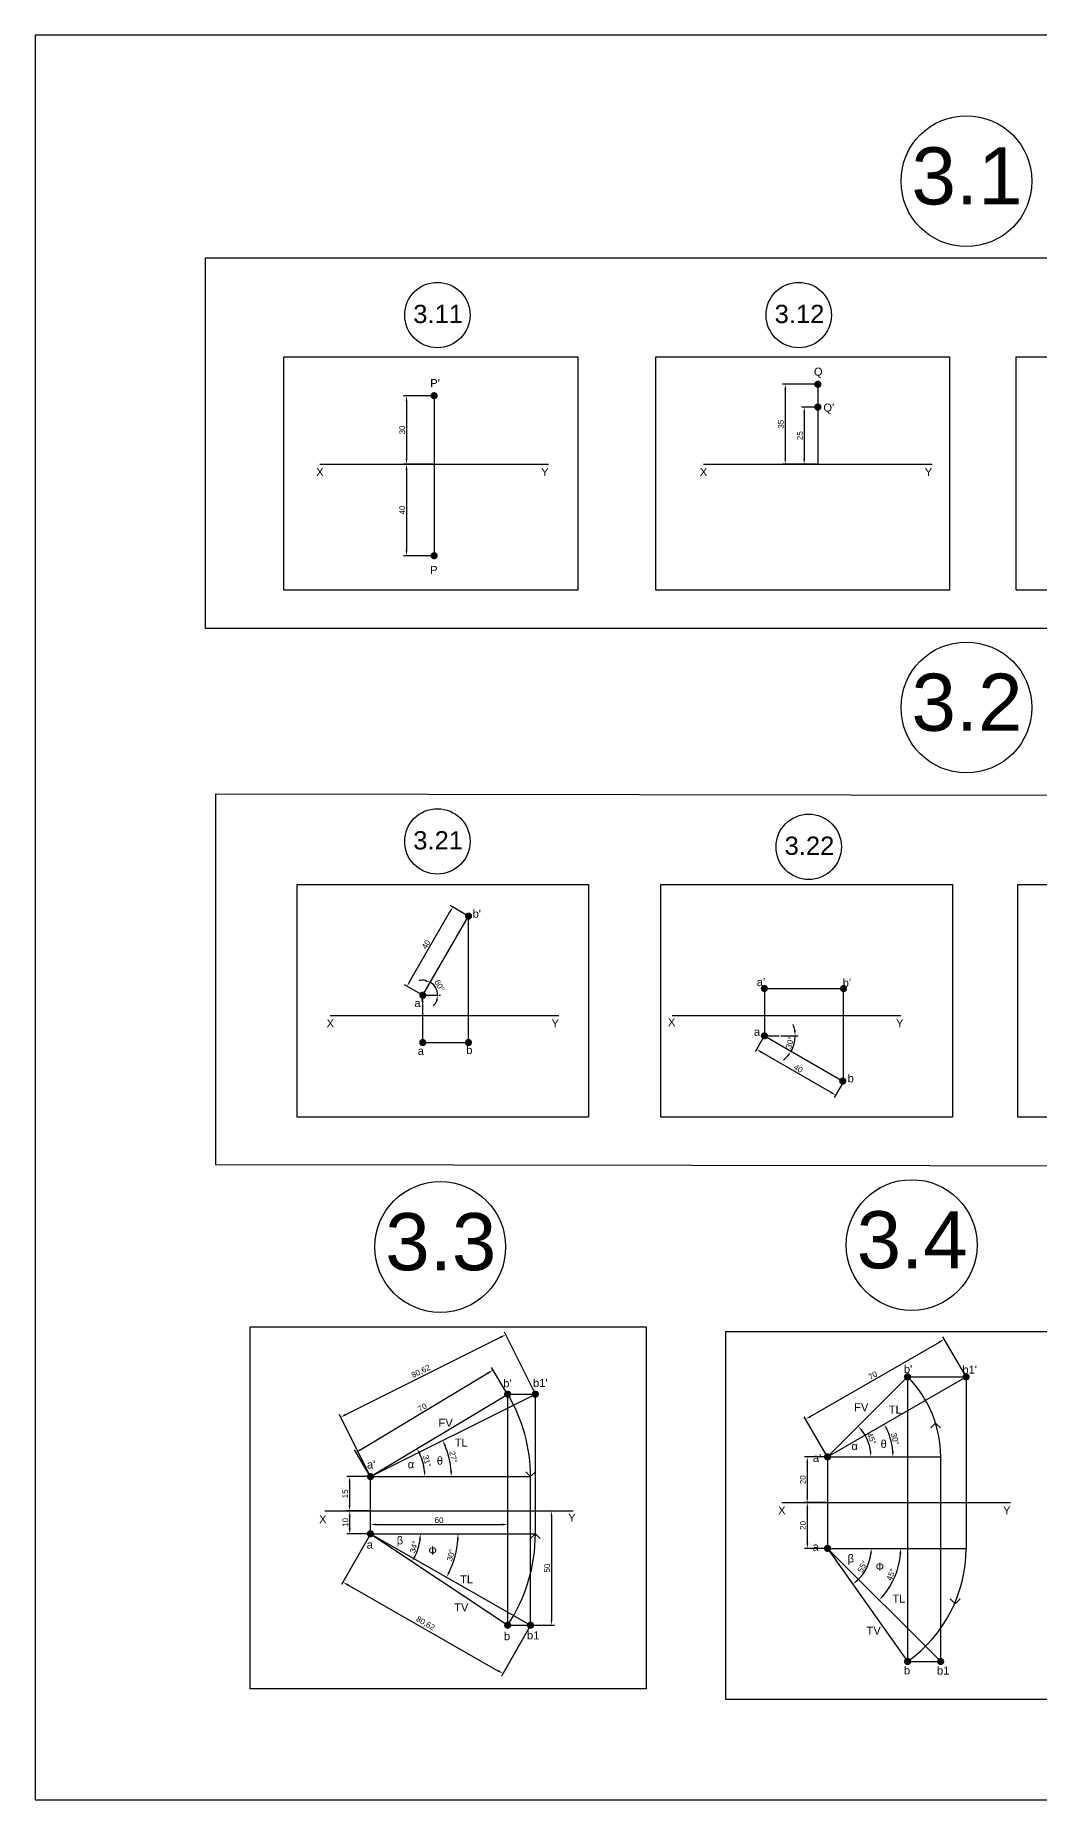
# Model space of a CAD drawing. Header units: millimetres. Extents: x 0 to 1004, y 0 to 772.
# Drawn here: x 0 to 439, y 0 to 772 of the extents above; entities that cross this region are included whole.
import ezdxf

# ---------------------------------------------------------------- set-up
doc = ezdxf.new("R2010")
doc.units = ezdxf.units.MM
doc.header["$PDMODE"] = 33
doc.header["$PDSIZE"] = 4
doc.styles.get("Standard").update_dxf_attribs({"font": 'arial.ttf'})
doc.dimstyles.new('ISO-25', dxfattribs={"dimtxt": 2.5, "dimasz": 2.5, "dimexe": 1.25, "dimexo": 0.625, "dimtad": 1, "dimtxsty": 'Standard', "dimcen": 2.5, "dimclrd": 3, "dimclre": 3, "dimclrt": 3, "dimadec": 0, "dimazin": 0, "dimtfac": 1, "dimtmove": 0, "dimatfit": 3, "dimfxl": 1, "dimarcsym": 0})

# ---------------------------------------------------------------- blocks, each defined once
blk = doc.blocks.new('*D1')
at = {"color": 3, "lineweight": -2, "transparency": 16777216}
for p, q in [((173.82, 584.2), (161.1, 584.2)), ((162.35, 581.7), (162.35, 546.7)), ((173.82, 544.2), (161.1, 544.2))]:
    blk.add_line(p, q, dxfattribs=at)
at = {"color": 3, "transparency": 16777216}
for points in [[(161.93, 581.7), (162.77, 581.7), (162.35, 584.2)], [(161.93, 546.7), (162.77, 546.7), (162.35, 544.2)]]:
    blk.add_solid(points, dxfattribs=at)
at = {"layer": 'Defpoints', "color": 0, "transparency": 16777216}
for p in [(174.44, 584.2), (162.35, 544.2), (174.44, 544.2)]:
    blk.add_point(p, dxfattribs=at)
at = {"color": 3, "transparency": 16777216, "insert": (160.45, 564.2), "char_height": 2.5, "attachment_point": 5, "rotation": 90}
blk.add_mtext('40', dxfattribs=at)
blk = doc.blocks.new('*D2')
at = {"color": 3, "lineweight": -2, "transparency": 16777216}
for p, q in [((173.82, 614.2), (161.1, 614.2)), ((162.35, 611.7), (162.35, 586.7)), ((173.82, 584.2), (161.1, 584.2))]:
    blk.add_line(p, q, dxfattribs=at)
at = {"color": 3, "transparency": 16777216}
for points in [[(161.93, 611.7), (162.77, 611.7), (162.35, 614.2)], [(161.93, 586.7), (162.77, 586.7), (162.35, 584.2)]]:
    blk.add_solid(points, dxfattribs=at)
at = {"layer": 'Defpoints', "color": 0, "transparency": 16777216}
for p in [(174.44, 614.2), (162.35, 584.2), (174.44, 584.2)]:
    blk.add_point(p, dxfattribs=at)
at = {"color": 3, "transparency": 16777216, "insert": (160.45, 599.2), "char_height": 2.5, "attachment_point": 5, "rotation": 90}
blk.add_mtext('30', dxfattribs=at)
blk = doc.blocks.new('*D3')
at = {"color": 3, "lineweight": -2, "transparency": 16777216}
for p, q in [((341.61, 609.2), (335.04, 609.2)), ((336.29, 606.7), (336.29, 586.7)), ((341.61, 584.2), (335.04, 584.2))]:
    blk.add_line(p, q, dxfattribs=at)
at = {"color": 3, "transparency": 16777216}
for points in [[(335.87, 606.7), (336.7, 606.7), (336.29, 609.2)], [(335.87, 586.7), (336.7, 586.7), (336.29, 584.2)]]:
    blk.add_solid(points, dxfattribs=at)
at = {"layer": 'Defpoints', "color": 0, "transparency": 16777216}
for p in [(342.23, 609.2), (336.29, 584.2), (342.23, 584.2)]:
    blk.add_point(p, dxfattribs=at)
at = {"color": 3, "transparency": 16777216, "insert": (334.38, 596.7), "char_height": 2.5, "attachment_point": 5, "rotation": 90}
blk.add_mtext('25', dxfattribs=at)
blk = doc.blocks.new('*D4')
at = {"color": 3, "lineweight": -2, "transparency": 16777216}
for p, q in [((341.61, 619.2), (326.76, 619.2)), ((328.01, 616.7), (328.01, 586.7)), ((341.61, 584.2), (326.76, 584.2))]:
    blk.add_line(p, q, dxfattribs=at)
at = {"color": 3, "transparency": 16777216}
for points in [[(327.59, 616.7), (328.43, 616.7), (328.01, 619.2)], [(327.59, 586.7), (328.43, 586.7), (328.01, 584.2)]]:
    blk.add_solid(points, dxfattribs=at)
at = {"layer": 'Defpoints', "color": 0, "transparency": 16777216}
for p in [(342.23, 619.2), (328.01, 584.2), (342.23, 584.2)]:
    blk.add_point(p, dxfattribs=at)
at = {"color": 3, "transparency": 16777216, "insert": (326.11, 601.7), "char_height": 2.5, "attachment_point": 5, "rotation": 90}
blk.add_mtext('35', dxfattribs=at)
blk = doc.blocks.new('*D9')
at = {"color": 3, "lineweight": -2, "transparency": 16777216}
for p, q in [((163.83, 358.04), (181.33, 388.35)), ((188.91, 386.86), (181.5, 391.14)), ((168.91, 352.22), (161.5, 356.5))]:
    blk.add_line(p, q, dxfattribs=at)
at = {"color": 3, "transparency": 16777216}
for points in [[(180.97, 388.56), (181.69, 388.14), (182.58, 390.51)], [(163.47, 358.25), (164.19, 357.83), (162.58, 355.87)]]:
    blk.add_solid(points, dxfattribs=at)
at = {"layer": 'Defpoints', "color": 0, "transparency": 16777216}
for p in [(182.58, 390.51), (189.45, 386.55), (169.45, 351.91)]:
    blk.add_point(p, dxfattribs=at)
at = {"color": 3, "transparency": 16777216, "insert": (170.93, 374.14), "char_height": 2.5, "attachment_point": 5, "rotation": 60}
blk.add_mtext('40', dxfattribs=at)
blk = doc.blocks.new('*D10')
at = {"color": 3, "lineweight": -2, "transparency": 16777216}
blk.add_line((176.61, 351.91), (177.28, 351.91), dxfattribs=at)
for start, end in [(81.91847, 103.83694), (0, 60), (316.16306, 338.08153)]:
    blk.add_arc((169.45, 351.91), 6.58, start, end, dxfattribs=at)
at = {"color": 3, "transparency": 16777216}
for points in [[(170.51, 358.81), (170.24, 358.02), (172.74, 357.6)], [(175.14, 349.53), (175.96, 349.37), (176.03, 351.91)]]:
    blk.add_solid(points, dxfattribs=at)
at = {"layer": 'Defpoints', "color": 0, "transparency": 16777216}
for p in [(189.45, 386.55), (169.45, 351.91), (169.45, 351.91), (175.63, 354.15), (175.98, 351.91)]:
    blk.add_point(p, dxfattribs=at)
at = {"color": 3, "transparency": 16777216, "insert": (176.79, 356.14), "char_height": 2.5, "attachment_point": 5, "rotation": 300}
blk.add_mtext('60°', dxfattribs=at)
blk = doc.blocks.new('*D11')
at = {"color": 3, "lineweight": -2, "transparency": 16777216}
blk.add_line((326.01, 334.16), (333.59, 334.16), dxfattribs=at)
for start, end in [(330, 0), (10.63716, 21.27432), (308.72568, 319.36284)]:
    blk.add_arc((318.85, 334.16), 13.49, start, end, dxfattribs=at)
at = {"color": 3, "transparency": 16777216}
for points in [[(332.52, 336.68), (331.69, 336.61), (332.34, 334.16)], [(328.75, 325.61), (329.43, 325.13), (330.53, 327.41)]]:
    blk.add_solid(points, dxfattribs=at)
at = {"layer": 'Defpoints', "color": 0, "transparency": 16777216}
for p in [(318.85, 334.16), (318.85, 334.16), (325.38, 334.16), (331.52, 329.54), (353.49, 314.16)]:
    blk.add_point(p, dxfattribs=at)
at = {"color": 3, "transparency": 16777216, "insert": (330.04, 331.16), "char_height": 2.5, "attachment_point": 5, "rotation": 75}
blk.add_mtext('30°', dxfattribs=at)
blk = doc.blocks.new('*D12')
at = {"color": 3, "lineweight": -2, "transparency": 16777216}
for p, q in [((318.54, 333.62), (314.8, 327.13)), ((317.59, 326.97), (347.9, 309.47)), ((353.18, 313.62), (349.44, 307.13))]:
    blk.add_line(p, q, dxfattribs=at)
at = {"color": 3, "transparency": 16777216}
for points in [[(317.8, 327.33), (317.38, 326.61), (315.42, 328.22)], [(348.11, 309.83), (347.69, 309.11), (350.06, 308.22)]]:
    blk.add_solid(points, dxfattribs=at)
at = {"layer": 'Defpoints', "color": 0, "transparency": 16777216}
for p in [(318.85, 334.16), (353.49, 314.16), (350.06, 308.22)]:
    blk.add_point(p, dxfattribs=at)
at = {"color": 3, "transparency": 16777216, "insert": (333.69, 319.86), "char_height": 2.5, "attachment_point": 5, "rotation": 330}
blk.add_mtext('40', dxfattribs=at)
blk = doc.blocks.new('*D15')
at = {"color": 3, "lineweight": -2, "transparency": 16777216}
blk.add_arc((346.48, 149.96), 28.63, 5.00449, 24.99551, dxfattribs=at)
at = {"color": 3, "transparency": 16777216}
for points in [[(372.06, 161.86), (372.8, 162.25), (371.27, 164.27)], [(375.42, 152.47), (374.59, 152.44), (375.11, 149.96)]]:
    blk.add_solid(points, dxfattribs=at)
at = {"layer": 'Defpoints', "color": 0, "transparency": 16777216}
for p in [(407.1, 184.96), (374.68, 154.93), (345.7, 149.96), (346.48, 149.96), (395.98, 149.96)]:
    blk.add_point(p, dxfattribs=at)
at = {"color": 3, "transparency": 16777216, "insert": (375.97, 157.86), "char_height": 2.5, "attachment_point": 5, "rotation": 285}
blk.add_mtext('30°', dxfattribs=at)
blk = doc.blocks.new('*D16')
at = {"color": 3, "lineweight": -2, "transparency": 16777216}
blk.add_arc((346.48, 149.96), 18.95, 7.56241, 37.43759, dxfattribs=at)
at = {"color": 3, "transparency": 16777216}
for points in [[(361.22, 161.21), (361.84, 161.76), (359.88, 163.36)], [(365.68, 152.48), (364.85, 152.43), (365.43, 149.96)]]:
    blk.add_solid(points, dxfattribs=at)
at = {"layer": 'Defpoints', "color": 0, "transparency": 16777216}
for p in [(381.48, 184.96), (364.79, 154.86), (345.7, 149.96), (346.48, 149.96), (395.98, 149.96)]:
    blk.add_point(p, dxfattribs=at)
at = {"color": 3, "transparency": 16777216, "insert": (365.74, 157.94), "char_height": 2.5, "attachment_point": 5, "rotation": 292.5}
blk.add_mtext('45°', dxfattribs=at)
blk = doc.blocks.new('*D17')
at = {"color": 3, "lineweight": -2, "transparency": 16777216}
blk.add_arc((346.48, 109.96), 31.96, 319.48269, 355.51731, dxfattribs=at)
at = {"color": 3, "transparency": 16777216}
for points in [[(377.93, 107.48), (378.76, 107.44), (378.44, 109.96)], [(371.08, 88.91), (370.47, 89.48), (369.08, 87.36)]]:
    blk.add_solid(points, dxfattribs=at)
at = {"layer": 'Defpoints', "color": 0, "transparency": 16777216}
for p in [(345.7, 109.96), (346.48, 109.96), (407.1, 109.96), (374.16, 93.98), (395.98, 60.46)]:
    blk.add_point(p, dxfattribs=at)
at = {"color": 3, "transparency": 16777216, "insert": (374.26, 98.45), "char_height": 2.5, "attachment_point": 5, "rotation": 67.5}
blk.add_mtext('45°', dxfattribs=at)
blk = doc.blocks.new('*D18')
at = {"color": 3, "lineweight": -2, "transparency": 16777216}
blk.add_arc((346.48, 109.96), 19.14, 312.75378, 352.51061, dxfattribs=at)
at = {"color": 3, "transparency": 16777216}
for points in [[(365.04, 107.49), (365.87, 107.44), (365.62, 109.96)], [(359.73, 95.58), (359.21, 96.23), (357.53, 94.33)]]:
    blk.add_solid(points, dxfattribs=at)
at = {"layer": 'Defpoints', "color": 0, "transparency": 16777216}
for p in [(345.7, 109.96), (346.48, 109.96), (407.1, 109.96), (361.87, 98.58), (381.48, 60.46)]:
    blk.add_point(p, dxfattribs=at)
at = {"color": 3, "transparency": 16777216, "insert": (361.79, 102.03), "char_height": 2.5, "attachment_point": 5, "rotation": 62.63219}
blk.add_mtext('55°', dxfattribs=at)
blk = doc.blocks.new('*D24')
at = {"color": 3, "lineweight": -2, "transparency": 16777216}
for p, q in [((345.85, 149.96), (336.37, 149.96)), ((337.62, 147.46), (337.62, 132.46)), ((345.85, 129.96), (336.37, 129.96))]:
    blk.add_line(p, q, dxfattribs=at)
at = {"color": 3, "transparency": 16777216}
for points in [[(337.2, 147.46), (338.04, 147.46), (337.62, 149.96)], [(337.2, 132.46), (338.04, 132.46), (337.62, 129.96)]]:
    blk.add_solid(points, dxfattribs=at)
at = {"layer": 'Defpoints', "color": 0, "transparency": 16777216}
for p in [(346.48, 149.96), (337.62, 129.96), (346.48, 129.96)]:
    blk.add_point(p, dxfattribs=at)
at = {"color": 3, "transparency": 16777216, "insert": (335.72, 139.96), "char_height": 2.5, "attachment_point": 5, "rotation": 90}
blk.add_mtext('20', dxfattribs=at)
blk = doc.blocks.new('*D25')
at = {"color": 3, "lineweight": -2, "transparency": 16777216}
for p, q in [((345.85, 129.96), (336.39, 129.96)), ((337.64, 127.46), (337.64, 112.46)), ((345.85, 109.96), (336.39, 109.96))]:
    blk.add_line(p, q, dxfattribs=at)
at = {"color": 3, "transparency": 16777216}
for points in [[(337.22, 127.46), (338.05, 127.46), (337.64, 129.96)], [(337.22, 112.46), (338.05, 112.46), (337.64, 109.96)]]:
    blk.add_solid(points, dxfattribs=at)
at = {"layer": 'Defpoints', "color": 0, "transparency": 16777216}
for p in [(346.48, 129.96), (337.64, 109.96), (346.48, 109.96)]:
    blk.add_point(p, dxfattribs=at)
at = {"color": 3, "transparency": 16777216, "insert": (335.74, 119.96), "char_height": 2.5, "attachment_point": 5, "rotation": 90}
blk.add_mtext('20', dxfattribs=at)
blk = doc.blocks.new('*D31')
at = {"color": 3, "lineweight": -2, "transparency": 16777216}
blk.add_arc((146.59, 141.32), 35.33, 4.05473, 22.51032, dxfattribs=at)
at = {"color": 3, "transparency": 16777216}
for points in [[(178.86, 154.67), (179.62, 155.02), (178.2, 157.12)], [(182.26, 143.83), (181.42, 143.8), (181.93, 141.32)]]:
    blk.add_solid(points, dxfattribs=at)
at = {"layer": 'Defpoints', "color": 0, "transparency": 16777216}
for p in [(218.71, 177.38), (181.51, 146.76), (146.59, 141.32), (146.59, 141.32), (216.59, 141.32)]:
    blk.add_point(p, dxfattribs=at)
at = {"color": 3, "transparency": 16777216, "insert": (182.81, 149.87), "char_height": 2.5, "attachment_point": 5, "rotation": 283.28253}
blk.add_mtext('27°', dxfattribs=at)
blk = doc.blocks.new('*D32')
at = {"color": 3, "lineweight": -2, "transparency": 16777216}
blk.add_arc((146.59, 141.32), 23.76, 6.03211, 24.97061, dxfattribs=at)
at = {"color": 3, "transparency": 16777216}
for points in [[(167.76, 151.15), (168.5, 151.54), (166.96, 153.56)], [(170.64, 143.84), (169.8, 143.79), (170.35, 141.32)]]:
    blk.add_solid(points, dxfattribs=at)
at = {"layer": 'Defpoints', "color": 0, "transparency": 16777216}
for p in [(206.59, 177.38), (146.59, 141.32), (146.59, 141.32), (169.97, 145.58), (216.59, 141.32)]:
    blk.add_point(p, dxfattribs=at)
at = {"color": 3, "transparency": 16777216, "insert": (171.32, 148.18), "char_height": 2.5, "attachment_point": 5, "rotation": 285.50136}
blk.add_mtext('31°', dxfattribs=at)
blk = doc.blocks.new('*D33')
at = {"color": 3, "lineweight": -2, "transparency": 16777216}
blk.add_arc((146.59, 116.32), 21.8, 332.88557, 353.42436, dxfattribs=at)
at = {"color": 3, "transparency": 16777216}
for points in [[(167.83, 113.85), (168.66, 113.8), (168.39, 116.32)], [(166.35, 106.18), (165.63, 106.6), (164.73, 104.23)]]:
    blk.add_solid(points, dxfattribs=at)
at = {"layer": 'Defpoints', "color": 0, "transparency": 16777216}
for p in [(146.59, 116.32), (146.59, 116.32), (218.71, 116.32), (166.74, 107.99), (206.59, 76.32)]:
    blk.add_point(p, dxfattribs=at)
at = {"color": 3, "transparency": 16777216, "insert": (165.63, 110.56), "char_height": 2.5, "attachment_point": 5, "rotation": 73.15497}
blk.add_mtext('34°', dxfattribs=at)
blk = doc.blocks.new('*D34')
at = {"color": 3, "lineweight": -2, "transparency": 16777216}
blk.add_arc((146.59, 116.32), 38.28, 333.99719, 356.25793, dxfattribs=at)
at = {"color": 3, "transparency": 16777216}
for points in [[(184.38, 113.84), (185.21, 113.81), (184.88, 116.32)], [(181.37, 99.34), (180.64, 99.73), (179.83, 97.33)]]:
    blk.add_solid(points, dxfattribs=at)
at = {"layer": 'Defpoints', "color": 0, "transparency": 16777216}
for p in [(146.59, 116.32), (146.59, 116.32), (218.71, 116.32), (182.61, 103.33), (216.59, 76.32)]:
    blk.add_point(p, dxfattribs=at)
at = {"color": 3, "transparency": 16777216, "insert": (181.76, 106.98), "char_height": 2.5, "attachment_point": 5, "rotation": 75.12756}
blk.add_mtext('30°', dxfattribs=at)
blk = doc.blocks.new('*D35')
at = {"color": 3, "lineweight": -2, "transparency": 16777216}
for p, q in [((145.97, 141.32), (136.18, 141.32)), ((137.43, 138.82), (137.43, 128.82)), ((145.97, 126.32), (136.18, 126.32))]:
    blk.add_line(p, q, dxfattribs=at)
at = {"color": 3, "transparency": 16777216}
for points in [[(137.01, 138.82), (137.84, 138.82), (137.43, 141.32)], [(137.01, 128.82), (137.84, 128.82), (137.43, 126.32)]]:
    blk.add_solid(points, dxfattribs=at)
at = {"layer": 'Defpoints', "color": 0, "transparency": 16777216}
for p in [(146.59, 141.32), (137.43, 126.32), (146.59, 126.32)]:
    blk.add_point(p, dxfattribs=at)
at = {"color": 3, "transparency": 16777216, "insert": (135.53, 133.82), "char_height": 2.5, "attachment_point": 5, "rotation": 90}
blk.add_mtext('15', dxfattribs=at)
blk = doc.blocks.new('*D36')
at = {"color": 3, "lineweight": -2, "transparency": 16777216}
for p, q in [((145.97, 126.32), (136.25, 126.32)), ((137.5, 118.82), (137.5, 123.82)), ((145.97, 116.32), (136.25, 116.32))]:
    blk.add_line(p, q, dxfattribs=at)
at = {"color": 3, "transparency": 16777216}
for points in [[(137.09, 123.82), (137.92, 123.82), (137.5, 126.32)], [(137.09, 118.82), (137.92, 118.82), (137.5, 116.32)]]:
    blk.add_solid(points, dxfattribs=at)
at = {"layer": 'Defpoints', "color": 0, "transparency": 16777216}
for p in [(137.5, 126.32), (146.59, 126.32), (146.59, 116.32)]:
    blk.add_point(p, dxfattribs=at)
at = {"color": 3, "transparency": 16777216, "insert": (135.6, 121.32), "char_height": 2.5, "attachment_point": 5, "rotation": 90}
blk.add_mtext('10', dxfattribs=at)
blk = doc.blocks.new('*D37')
at = {"color": 3, "lineweight": -2, "transparency": 16777216}
for p, q in [((142.37, 153.21), (198.08, 186.69)), ((206.27, 177.91), (199.58, 189.05)), ((146.27, 141.86), (139.58, 152.99))]:
    blk.add_line(p, q, dxfattribs=at)
at = {"color": 3, "transparency": 16777216}
for points in [[(197.87, 187.04), (198.3, 186.33), (200.23, 187.97)], [(142.15, 153.56), (142.58, 152.85), (140.23, 151.92)]]:
    blk.add_solid(points, dxfattribs=at)
at = {"layer": 'Defpoints', "color": 0, "transparency": 16777216}
for p in [(200.23, 187.97), (206.59, 177.38), (146.59, 141.32)]:
    blk.add_point(p, dxfattribs=at)
at = {"color": 3, "transparency": 16777216, "insert": (169.25, 171.58), "char_height": 2.5, "attachment_point": 5, "rotation": 31.00272}
blk.add_mtext('70', dxfattribs=at)
blk = doc.blocks.new('*D38')
at = {"color": 3, "lineweight": -2, "transparency": 16777216}
for p, q in [((146.59, 116.95), (146.59, 121.62)), ((149.09, 120.37), (204.09, 120.37)), ((206.59, 116.95), (206.59, 121.62))]:
    blk.add_line(p, q, dxfattribs=at)
at = {"color": 3, "transparency": 16777216}
for points in [[(149.09, 120.79), (149.09, 119.96), (146.59, 120.37)], [(204.09, 120.79), (204.09, 119.96), (206.59, 120.37)]]:
    blk.add_solid(points, dxfattribs=at)
at = {"layer": 'Defpoints', "color": 0, "transparency": 16777216}
for p in [(146.59, 116.32), (206.59, 120.37), (206.59, 116.32)]:
    blk.add_point(p, dxfattribs=at)
at = {"color": 3, "transparency": 16777216, "insert": (176.59, 122.28), "char_height": 2.5, "attachment_point": 5}
blk.add_mtext('60', dxfattribs=at)
blk = doc.blocks.new('*D39')
at = {"color": 3, "lineweight": -2, "transparency": 16777216}
for p, q in [((217.22, 126.32), (227, 126.32)), ((225.75, 123.82), (225.75, 78.82)), ((217.22, 76.32), (227, 76.32))]:
    blk.add_line(p, q, dxfattribs=at)
at = {"color": 3, "transparency": 16777216}
for points in [[(225.33, 123.82), (226.16, 123.82), (225.75, 126.32)], [(225.33, 78.82), (226.16, 78.82), (225.75, 76.32)]]:
    blk.add_solid(points, dxfattribs=at)
at = {"layer": 'Defpoints', "color": 0, "transparency": 16777216}
for p in [(216.59, 126.32), (216.59, 76.32), (225.75, 76.32)]:
    blk.add_point(p, dxfattribs=at)
at = {"color": 3, "transparency": 16777216, "insert": (223.85, 101.32), "char_height": 2.5, "attachment_point": 5, "rotation": 90}
blk.add_mtext('50', dxfattribs=at)
blk = doc.blocks.new('*D43')
at = {"color": 3, "lineweight": -2, "transparency": 16777216}
for p, q in [((135.81, 168.48), (203.45, 202.3)), ((218.43, 177.93), (205.13, 204.53)), ((146.31, 141.88), (133.02, 168.48))]:
    blk.add_line(p, q, dxfattribs=at)
at = {"color": 3, "transparency": 16777216}
for points in [[(203.26, 202.67), (203.64, 201.92), (205.69, 203.41)], [(135.63, 168.85), (136, 168.1), (133.58, 167.36)]]:
    blk.add_solid(points, dxfattribs=at)
at = {"layer": 'Defpoints', "color": 0, "transparency": 16777216}
for p in [(205.69, 203.41), (218.71, 177.38), (146.59, 141.32)]:
    blk.add_point(p, dxfattribs=at)
at = {"color": 3, "transparency": 16777216, "insert": (168.68, 187.29), "char_height": 2.5, "attachment_point": 5, "rotation": 26.56505}
blk.add_mtext('80,62', dxfattribs=at)
blk = doc.blocks.new('*D44')
at = {"color": 3, "lineweight": -2, "transparency": 16777216}
for p, q in [((146.28, 115.78), (133.9, 94.11)), ((136.69, 93.96), (202.35, 56.44)), ((216.28, 75.78), (203.9, 54.11))]:
    blk.add_line(p, q, dxfattribs=at)
at = {"color": 3, "transparency": 16777216}
for points in [[(136.9, 94.32), (136.49, 93.59), (134.52, 95.2)], [(202.56, 56.8), (202.15, 56.07), (204.52, 55.2)]]:
    blk.add_solid(points, dxfattribs=at)
at = {"layer": 'Defpoints', "color": 0, "transparency": 16777216}
for p in [(146.59, 116.32), (216.59, 76.32), (204.52, 55.2)]:
    blk.add_point(p, dxfattribs=at)
at = {"color": 3, "transparency": 16777216, "insert": (170.58, 77.04), "char_height": 2.5, "attachment_point": 5, "rotation": 330.25512}
blk.add_mtext('80,62', dxfattribs=at)
blk = doc.blocks.new('*D45')
at = {"color": 3, "lineweight": -2, "transparency": 16777216}
for p, q in [((406.79, 185.5), (396.95, 202.54)), ((339.12, 167.71), (395.41, 200.21)), ((346.17, 150.5), (336.33, 167.54))]:
    blk.add_line(p, q, dxfattribs=at)
at = {"color": 3, "transparency": 16777216}
for points in [[(395.2, 200.57), (395.62, 199.85), (397.57, 201.46)], [(338.91, 168.07), (339.33, 167.35), (336.95, 166.46)]]:
    blk.add_solid(points, dxfattribs=at)
at = {"layer": 'Defpoints', "color": 0, "transparency": 16777216}
for p in [(397.57, 201.46), (407.1, 184.96), (346.48, 149.96)]:
    blk.add_point(p, dxfattribs=at)
at = {"color": 3, "transparency": 16777216, "insert": (366.31, 185.61), "char_height": 2.5, "attachment_point": 5, "rotation": 30}
blk.add_mtext('70', dxfattribs=at)

msp = doc.modelspace()

# ---------------------------------------------------------------- linework, layer by layer
for p, q in [((342.233, 619.201), (342.233, 584.201)), ((124.441, 584.201), (124.441, 584.201)), ((292.233, 584.201), (292.233, 584.201)), ((169.452, 351.905), (189.452, 386.546)), ((169.452, 351.905), (175.981, 351.905)), ((318.853, 354.839), (353.494, 354.839)), ((128.986, 343.031), (128.986, 343.031)), ((318.853, 343.031), (318.853, 343.031)), ((318.853, 334.156), (353.494, 314.156)), ((318.853, 334.156), (325.382, 334.156)), ((169.452, 331.222), (189.452, 331.222)), ((381.479, 184.958), (407.101, 184.958)), ((407.101, 184.958), (407.101, 109.958)), ((206.594, 177.376), (218.705, 177.376)), ((218.705, 116.32), (218.705, 177.376)), ((393.704, 164.784), (391.583, 162.663)), ((393.704, 164.784), (395.825, 162.663)), ((345.697, 149.958), (395.977, 149.958)), ((346.479, 149.958), (346.479, 109.958)), ((395.977, 60.461), (395.977, 149.958)), ((146.594, 141.32), (216.594, 141.32)), ((216.594, 141.32), (214.473, 143.442)), ((216.594, 141.32), (218.715, 143.442)), ((216.594, 76.32), (216.594, 141.32)), ((326.479, 129.958), (326.479, 129.958)), ((146.594, 116.32), (218.705, 116.32)), ((218.705, 116.32), (216.584, 114.199)), ((218.705, 116.32), (220.826, 114.199)), ((345.697, 109.958), (407.101, 109.958)), ((346.479, 109.958), (395.977, 60.461)), ((402.29, 85.718), (400.169, 87.839)), ((402.29, 85.718), (404.412, 87.839)), ((206.594, 76.32), (216.594, 76.32)), ((381.479, 60.461), (395.977, 60.461))]:
    msp.add_line(p, q)
at = {"color": 3}
msp.add_line((174.441, 614.201), (174.441, 544.201), dxfattribs=at)
at = {"color": 1}
for p, q in [((124.441, 584.201), (224.441, 584.201)), ((292.233, 584.201), (392.233, 584.201)), ((128.986, 343.031), (228.986, 343.031)), ((278.529, 343.031), (378.529, 343.031)), ((126.594, 126.32), (235.189, 126.32)), ((326.479, 129.958), (426.479, 129.958))]:
    msp.add_line(p, q, dxfattribs=at)
at = {"color": 4}
for p, q in [((189.452, 331.222), (189.452, 386.546)), ((169.452, 331.222), (169.452, 351.905)), ((318.853, 354.839), (318.853, 334.156)), ((353.494, 314.156), (353.494, 354.839)), ((381.479, 184.958), (381.479, 60.461)), ((206.594, 76.32), (206.594, 177.376)), ((146.594, 116.32), (146.594, 141.32))]:
    msp.add_line(p, q, dxfattribs=at)
at = {"color": 2}
for p, q in [((346.479, 149.958), (407.101, 184.958)), ((146.594, 141.32), (218.705, 177.376)), ((146.594, 116.32), (216.594, 76.32))]:
    msp.add_line(p, q, dxfattribs=at)
at = {"color": 6}
for p, q in [((346.479, 149.958), (381.479, 184.958)), ((146.594, 141.32), (206.594, 177.376)), ((146.594, 116.32), (206.594, 76.32)), ((346.479, 109.958), (381.479, 60.461))]:
    msp.add_line(p, q, dxfattribs=at)
for points in [[(0, 0), (1003.739, 0), (1003.739, 771.85), (0, 771.85)], [(74.411, 674.56), (730.135, 674.56), (730.135, 512.289), (74.411, 512.289)], [(108.73, 631.203), (237.272, 631.203), (237.272, 529.122), (108.73, 529.122)], [(271.33, 631.203), (399.872, 631.203), (399.872, 529.122), (271.33, 529.122)], [(428.986, 631.203), (557.528, 631.203), (557.528, 529.122), (428.986, 529.122)], [(78.956, 440.038), (911.817, 438.769), (911.817, 276.498), (78.956, 277.767)], [(114.492, 400.393), (242.005, 400.393), (242.005, 298.586), (114.492, 298.586)], [(273.545, 400.393), (401.058, 400.393), (401.058, 298.586), (273.545, 298.586)], [(429.654, 400.393), (557.166, 400.393), (557.166, 298.586), (429.654, 298.586)], [(93.975, 206.79), (267.159, 206.79), (267.159, 48.46), (93.975, 48.46)], [(301.93, 204.786), (451.711, 204.786), (451.711, 43.783), (301.93, 43.783)]]:
    msp.add_lwpolyline(points, close=True)
at = {"const_width": 1.565}
for points in [[(341.45, 619.201, 1), (343.015, 619.201, 1)], [(173.658, 614.201, 1), (175.223, 614.201, 1)], [(341.45, 609.201, 1), (343.015, 609.201, 1)], [(173.658, 544.201, 1), (175.223, 544.201, 1)], [(188.669, 386.546, 1), (190.234, 386.546, 1)], [(318.07, 354.839, 1), (319.635, 354.839, 1)], [(352.711, 354.839, 1), (354.276, 354.839, 1)], [(168.669, 351.905, 1), (170.234, 351.905, 1)], [(168.669, 331.222, 1), (170.234, 331.222, 1)], [(188.669, 331.222, 1), (190.234, 331.222, 1)], [(318.07, 334.156, 1), (319.635, 334.156, 1)], [(352.337, 314.372, 1), (353.902, 314.372, 1)], [(380.697, 184.958, 1), (382.262, 184.958, 1)], [(406.318, 184.958, 1), (407.884, 184.958, 1)], [(205.812, 177.376, 1), (207.377, 177.376, 1)], [(217.923, 177.376, 1), (219.488, 177.376, 1)], [(345.697, 149.958, 1), (347.262, 149.958, 1)], [(145.812, 141.32, 1), (147.377, 141.32, 1)], [(145.812, 116.32, 1), (147.377, 116.32, 1)], [(345.697, 109.958, 1), (347.262, 109.958, 1)], [(205.812, 76.32, 1), (207.377, 76.32, 1)], [(215.812, 76.32, 1), (217.377, 76.32, 1)], [(380.697, 60.461, 1), (382.262, 60.461, 1)], [(395.194, 60.461, 1), (396.759, 60.461, 1)]]:
    msp.add_lwpolyline(points, format="xyb", close=True, dxfattribs=at)
for centre, radius in [((407.223, 708.036), 28.606), ((175.848, 649.468), 14.297), ((333.9, 649.468), 14.297), ((407.223, 477.794), 28.606), ((175.848, 419.201), 14.297), ((338.257, 416.837), 14.297), ((177.088, 241.808), 28.606), ((383.247, 242.632), 28.606)]:
    msp.add_circle(centre, radius)
for centre, radius, start, end in [((346.479, 149.958), 49.497, 0, 45), ((146.594, 141.32), 70, 0, 31.002719), ((146.594, 116.32), 72.111, 326.309932, 0), ((346.479, 109.958), 60.622, 305.26439, 0)]:
    msp.add_arc(centre, radius, start, end)

# ---------------------------------------------------------------- texts
for s, height, p in [('3.1', 25, (383.203, 697.841)), ('3.11', 8, (165.293, 645.953)), ('3.12', 8, (323.345, 645.953)), ('Q', 3.5, (340.518, 622.96)), ("P'", 3.5, (172.725, 617.96)), ("Q'", 3.5, (344.674, 607.222)), ('X', 3.5, (122.838, 579.064)), ('Y', 3.5, (221.201, 579.064)), ('X', 3.5, (290.63, 579.064)), ('Y', 3.5, (388.993, 579.064)), ('P', 3.5, (172.659, 536.217)), ('3.2', 25, (383.203, 467.599)), ('3.21', 8, (165.293, 415.685)), ('3.22', 8, (327.702, 413.322)), ("b'", 3.5, (191.25, 385.826)), ("a'", 3.5, (315.53, 355.906)), ("b'", 3.5, (353.13, 355.619)), ("a'", 3.5, (165.805, 346.743)), ('X', 3.5, (127.383, 337.893)), ('Y', 3.5, (225.746, 337.893)), ('X', 3.5, (276.681, 338.339)), ('Y', 3.5, (376.446, 337.893)), ('a', 3.5, (314.259, 334.185)), ('a', 3.5, (167.26, 325.831)), ('b', 3.5, (188.458, 326.178)), ('b', 3.5, (355.263, 313.846)), ('3.3', 25, (153.068, 231.613)), ('3.4', 25, (359.227, 232.437)), ("b'", 3.5, (379.858, 186.617)), ("b1'", 3.5, (405.456, 186.397)), ("b'", 3.5, (204.636, 180.402)), ("b1'", 3.5, (217.673, 180.545)), ('FV', 3.5, (358.11, 169.938)), ('TL', 3.5, (373.234, 168.937)), ('FV', 3.5, (176.345, 163.119)), ('TL', 3.5, (183.415, 154.468)), ('α', 3.5, (356.941, 152.951)), ('θ', 3.5, (369.661, 153.891)), ("a'", 3.5, (145.035, 144.892)), ('α', 3.5, (162.881, 144.995)), ('θ', 3.5, (175.6, 146.566)), ("a'", 3.5, (340.05, 147.772)), ('X', 3.5, (124.121, 120.931)), ('Y', 3.5, (233.065, 121.6)), ('X', 3.5, (324.877, 124.82)), ('Y', 3.5, (423.24, 124.82)), ('a', 3.5, (144.909, 109.824)), ('β', 3.5, (158.069, 111.728)), ('Ф', 3.5, (171.931, 107.266)), ('a', 3.5, (339.919, 108.939)), ('β', 3.5, (355.231, 103.774)), ('Ф', 3.5, (367.48, 100.232)), ('TL', 3.5, (185.776, 94.636)), ('TV', 3.5, (183.176, 82.398)), ('TL', 3.5, (374.805, 86.238)), ('b', 3.5, (204.934, 69.791)), ('b1', 3.5, (215.026, 70.135)), ('TV', 3.5, (363.546, 72.218)), ('b', 3.5, (379.871, 54.825)), ('b1', 3.5, (394.353, 54.732))]:
    msp.add_text(s, height=height).set_placement(p)

# ---------------------------------------------------------------- dimensions: what is measured, and where the dimension line sits
for base, p1, p2, picture, middle in [((328.011, 584.201), (342.233, 619.201), (342.233, 584.201), '*D4', (326.108, 601.701)), ((162.35, 584.201), (174.441, 614.201), (174.441, 584.201), '*D2', (160.448, 599.201)), ((336.286, 584.201), (342.233, 609.201), (342.233, 584.201), '*D3', (334.385, 596.701)), ((162.35, 544.201), (174.441, 584.201), (174.441, 544.201), '*D1', (160.449, 564.201)), ((337.62, 129.958), (346.479, 149.958), (346.479, 129.958), '*D24', (335.718, 139.958)), ((137.503, 126.32), (146.594, 116.32), (146.594, 126.32), '*D36', (135.602, 121.32)), ((225.748, 76.32), (216.594, 126.32), (216.594, 76.32), '*D39', (223.846, 101.32)), ((337.638, 109.958), (346.479, 129.958), (346.479, 109.958), '*D25', (335.737, 119.958))]:
    dim = msp.add_linear_dim(base=base, p1=p1, p2=p2, angle=90, dimstyle='ISO-25')
    dim.commit()
    dim.dimension.update_dxf_attribs({"geometry": picture, "text_midpoint": middle})
for p1, p2, distance, picture, middle in [((169.452, 351.905), (189.452, 386.546), 7.936, '*D9', (170.932, 374.144)), ((318.853, 334.156), (353.494, 314.156), -6.858, '*D12', (333.695, 319.864)), ((146.594, 141.32), (218.705, 177.376), 29.111, '*D43', (168.679, 187.288)), ((346.479, 149.958), (407.101, 184.958), 19.055, '*D45', (366.312, 185.607)), ((146.594, 141.32), (206.594, 177.376), 12.365, '*D37', (169.246, 171.576)), ((146.594, 116.32), (216.594, 76.32), -24.329, '*D44', (170.579, 77.043))]:
    dim = msp.add_aligned_dim(p1=p1, p2=p2, distance=distance, dimstyle='ISO-25')
    dim.commit()
    dim.dimension.update_dxf_attribs({"geometry": picture, "text_midpoint": middle})
for base, line1, line2, picture, middle in [((175.63, 354.154), ((169.452, 351.905), (189.452, 386.546)), ((169.452, 351.905), (175.981, 351.905)), '*D10', (176.793, 356.143)), ((331.525, 329.544), ((318.853, 334.156), (353.494, 314.156)), ((318.853, 334.156), (325.382, 334.156)), '*D11', (330.041, 331.158)), ((374.676, 154.93), ((346.479, 149.958), (407.101, 184.958)), ((345.697, 149.958), (395.977, 149.958)), '*D15', (375.972, 157.861)), ((364.788, 154.864), ((346.479, 149.958), (381.479, 184.958)), ((345.697, 149.958), (395.977, 149.958)), '*D16', (365.743, 157.937)), ((181.507, 146.759), ((146.594, 141.32), (218.705, 177.376)), ((146.594, 141.32), (216.594, 141.32)), '*D31', (182.813, 149.87)), ((169.966, 145.582), ((146.594, 141.32), (206.594, 177.376)), ((146.594, 141.32), (216.594, 141.32)), '*D32', (171.32, 148.178)), ((166.736, 107.994), ((146.594, 116.32), (218.705, 116.32)), ((146.594, 116.32), (206.594, 76.32)), '*D33', (165.634, 110.556)), ((182.609, 103.333), ((146.594, 116.32), (218.705, 116.32)), ((146.594, 116.32), (216.594, 76.32)), '*D34', (181.758, 106.982)), ((374.159, 93.977), ((345.697, 109.958), (407.101, 109.958)), ((346.479, 109.958), (395.977, 60.461)), '*D17', (374.256, 98.452)), ((361.866, 98.576), ((345.697, 109.958), (407.101, 109.958)), ((346.479, 109.958), (381.479, 60.461)), '*D18', (361.792, 102.031))]:
    dim = msp.add_angular_dim_2l(base=base, line1=line1, line2=line2, dimstyle='ISO-25')
    dim.commit()
    dim.dimension.update_dxf_attribs({"geometry": picture, "text_midpoint": middle})
dim = msp.add_linear_dim(base=(137.427, 126.32), p1=(146.594, 141.32), p2=(146.594, 126.32), angle=90, dimstyle='ISO-25')
dim.commit()
dim.dimension.update_dxf_attribs({"geometry": '*D35', "text_midpoint": (137.427, 133.82), "dimtype": 160})
dim = msp.add_linear_dim(base=(206.594, 120.374), p1=(146.594, 116.32), p2=(206.594, 116.32), dimstyle='ISO-25')
dim.commit()
dim.dimension.update_dxf_attribs({"geometry": '*D38', "text_midpoint": (176.594, 122.276)})

doc.saveas('drawing.dxf')
